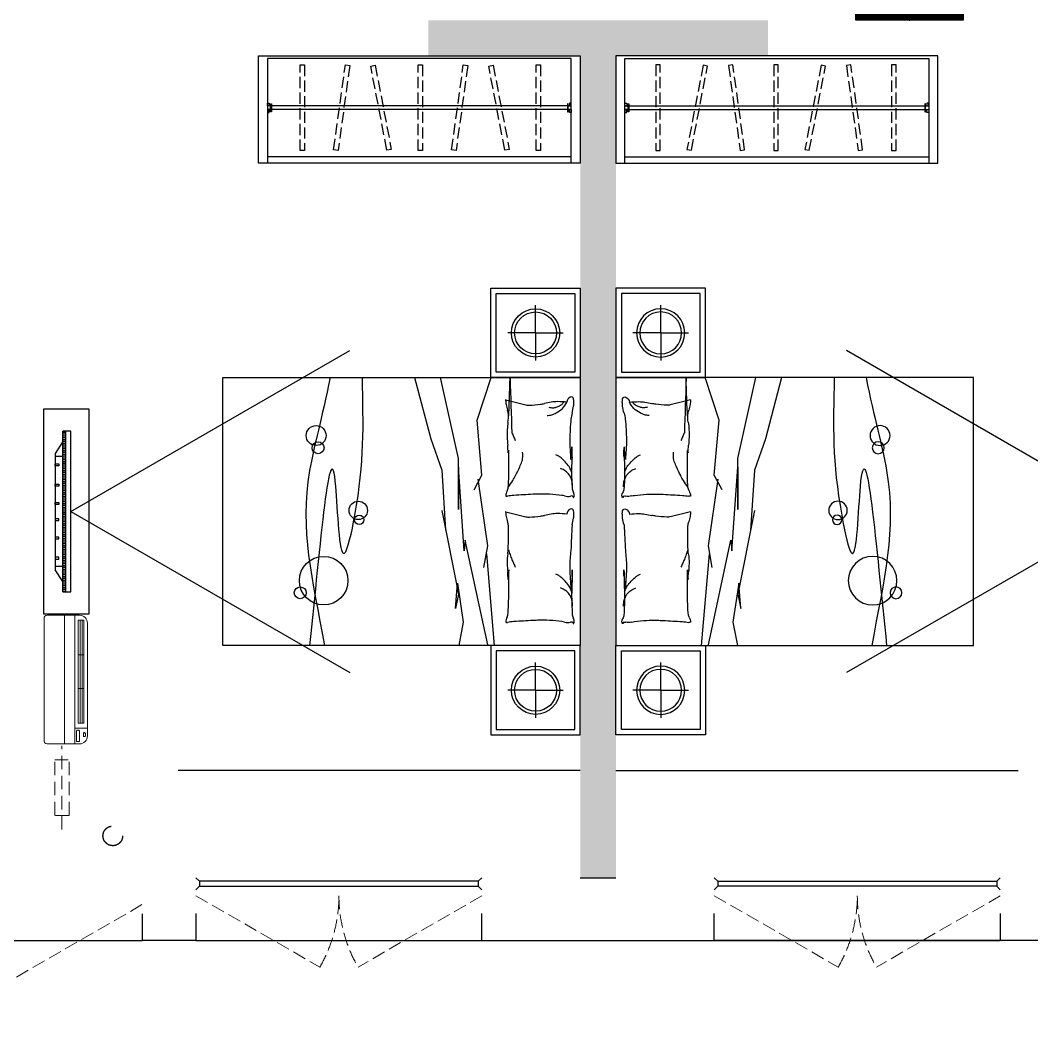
# Model space of a CAD drawing. Extents: x 2803505 to 5851001, y -1372902 to 24339.
# Drawn here: x 3265729 to 3271388, y -948623 to -943023 of the extents above; entities that cross this region are included whole.
import ezdxf

# ---------------------------------------------------------------- set-up
doc = ezdxf.new("R2010")
doc.units = 0
doc.header["$LTSCALE"] = 1000
doc.header["$MEASUREMENT"] = 0
for name, pattern in [('3.5方案汇报，与郭总、侯月琴确定户型_t8$0$高层_t8$0$DASH', [0.35, 0.25, -0.1]), ('DASH', [0.35, 0.25, -0.1]), ('HIDDEN', [0.375, 0.25, -0.125])]:
    doc.linetypes.add(name, pattern=pattern)
doc.layers.get('0').update_dxf_attribs({"linetype": 'CONTINUOUS'})
for name, color, linetype in [('!!电气', 1, 'CONTINUOUS'), ('3-栏杆1', 252, 'CONTINUOUS'), ('3.5方案汇报，与郭总、侯月琴确定户型_t8$0$2020.03.04 -1安徽标准化洋房户型(UA）_t8_t8$0$A-家具-FURN', 251, 'CONTINUOUS'), ('3.5方案汇报，与郭总、侯月琴确定户型_t8$0$2020.03.04 -1安徽标准化洋房户型(UA）_t8_t8$0$fur', 252, 'CONTINUOUS'), ('3.5方案汇报，与郭总、侯月琴确定户型_t8$0$2020.03.04 -1安徽标准化洋房户型(UA）_t8_t8$0$FURN', 252, 'CONTINUOUS'), ('3.5方案汇报，与郭总、侯月琴确定户型_t8$0$2020.03.04 -1安徽标准化洋房户型(UA）_t8_t8$0$看线', 154, 'CONTINUOUS'), ('3.5方案汇报，与郭总、侯月琴确定户型_t8$0$高层_t8$0$LS-家具-LB', 8, 'CONTINUOUS'), ('EQUIP-箱柜', 3, 'CONTINUOUS'), ('LS-家具-LB', 8, 'CONTINUOUS'), ('VPIPE-雨水', 4, 'DASH'), ('保温', 6, 'CONTINUOUS'), ('看线', 185, 'CONTINUOUS')]:
    doc.layers.add(name, color=color, linetype=linetype)
for name, color, linetype, lineweight in [('WINDOW', 146, 'CONTINUOUS', 20), ('平面-空调室内机', 176, 'CONTINUOUS', 9), ('平面-空调预留孔', 252, 'CONTINUOUS', 15)]:
    doc.layers.add(name, color=color, linetype=linetype, lineweight=lineweight)
doc.styles.add('_TCH_LABEL', font='COMPLEX', dxfattribs={"bigfont": 'GBCBIG'})

# ---------------------------------------------------------------- blocks, each defined once
blk = doc.blocks.new('GDFGDGRD')
at = {"layer": '保温', "linetype": 'Continuous', "ltscale": 10}
h = blk.add_hatch(dxfattribs=at)
h.set_pattern_fill('HEX', color=251, scale=10, angle=90, style=0)
h.set_pattern_definition([(90, (-70765.891, -151624.736), (-16.49778, 1e-15), [9.525, -19.05]), (210, (-70765.891, -151624.736), (8.24889, -14.2874966), [9.525, -19.05]), (150, (-70765.891, -151615.211), (-8.24889, -14.2874966), [9.525, -19.05])])
h.paths.add_polyline_path([(434066.6, 368523.7), (434066.6, 368723.7), (432166.6, 368723.7), (432166.6, 368523.7)])
h = blk.add_hatch(dxfattribs=at)
h.set_pattern_fill('HEX', color=251, scale=10, angle=90, style=0)
h.set_pattern_definition([(90, (-70765.891, -152124.736), (-16.49778, 1e-15), [9.525, -19.05]), (210, (-70765.891, -152124.736), (8.24889, -14.2874966), [9.525, -19.05]), (150, (-70765.891, -152115.211), (-8.24889, -14.2874966), [9.525, -19.05])])
h.paths.add_polyline_path([(433016.7, 363923.7), (433216.7, 363923.7), (433216.7, 368523.7), (433016.7, 368523.7)])
at = {"layer": '保温', "color": 251, "linetype": 'ByBlock', "ltscale": 10}
blk.add_line((433016.6, 363923.7), (433216.6, 363923.7), dxfattribs=at)
blk = doc.blocks.new('dongkong')
at = {"layer": '平面-空调预留孔', "color": 8, "linetype": 'HIDDEN', "ltscale": 0.3}
for p, q in [((-603796, 210899.9), (-603796, 210431.5)), ((-603836, 210821), (-603836, 210510.8)), ((-603836, 210821), (-603756, 210821)), ((-603756, 210821), (-603756, 210510.8))]:
    blk.add_line(p, q, dxfattribs=at)
blk.add_lwpolyline([(-603756, 210510.8), (-603836, 210510.8)], dxfattribs=at)
blk = doc.blocks.new('A$C001338C2')
at = {"color": 8}
for p, q in [((845, 303.6), (55, 303.6)), ((109.1, 214.8), (109.1, 303.6)), ((0, 248.6), (0, 22)), ((900, 22), (900, 248.6)), ((22, 0), (878, 0))]:
    blk.add_line(p, q, dxfattribs=at)
at = {"color": 8, "lineweight": 5}
for p, q in [((900, 214.8), (0, 214.8)), ((864.6, 278.7), (144.5, 278.7)), ((144.5, 278.7), (144.5, 265.8)), ((387, 278.7), (144.5, 278.7)), ((144.5, 278.7), (144.5, 252.9)), ((144.5, 265.8), (864.6, 265.8)), ((144.5, 239.9), (144.5, 252.9)), ((144.5, 252.9), (864.6, 252.9)), ((864.6, 239.9), (144.5, 239.9)), ((387, 239.9), (387, 278.7)), ((622, 239.9), (387, 239.9)), ((864.6, 278.7), (622, 278.7)), ((622, 278.7), (622, 239.9)), ((864.6, 252.9), (864.6, 278.7)), ((864.6, 265.8), (864.6, 239.9)), ((900, 143.2), (0, 143.2))]:
    blk.add_line(p, q, dxfattribs=at)
at = {"color": 8}
for points in [[(73.1, 275), (56.8, 275, -0.414214), (51.3, 280.5), (51.3, 283.4, -0.414214), (56.8, 288.9), (73.1, 288.9, -0.414214), (78.6, 283.4), (78.6, 280.5, -0.414214)], [(89.2, 226.4), (22.2, 226.4, -0.414214), (16.7, 231.9), (16.7, 243.1, -0.414214), (22.2, 248.6), (89.2, 248.6, -0.414214), (94.7, 243.1), (94.7, 231.9, -0.414214)]]:
    blk.add_lwpolyline(points, format="xyb", close=True, dxfattribs=at)
for centre, radius, start, end in [((55, 248.6), 55, 90, 180), ((845, 248.6), 55, 360, 90), ((22, 22), 22, 180, 270), ((878, 22), 22, 270, 360)]:
    blk.add_arc(centre, radius, start, end, dxfattribs=at)
blk = doc.blocks.new('ASDFSD')
at = {"layer": '3-栏杆1', "color": 5}
for p, q in [((681762.6, 334937.5), (681742.3, 334955.3)), ((681742.3, 334955.3), (681762.6, 334937.5)), ((683322.1, 334937.5), (683342.3, 334955.3)), ((683342.3, 334955.3), (683322.1, 334937.5)), ((681742.3, 334888.4), (681762.6, 334908.3)), ((683322.1, 334937.5), (681762.6, 334937.5)), ((681762.6, 334937.5), (681762.6, 334908.3)), ((681762.6, 334908.2), (683322.1, 334908.2)), ((683322.1, 334937.5), (683322.1, 334908.3)), ((683322.1, 334908.3), (683342.3, 334888.4)), ((683342.3, 334888.4), (683322.1, 334908.3))]:
    blk.add_line(p, q, dxfattribs=at)
blk = doc.blocks.new('3.5方案汇报，与郭总、侯月琴确定户型_t8$0$2020.03.04 -1安徽标准化洋房户型(UA）_t8_t8$0$A-F-Bed1500-4')
at = {"color": 252}
for p, q in [((-750, 0), (750, 0)), ((-750, -2000), (-750, 0)), ((750, 0), (750, -2000)), ((-617.8, -386.2), (-597.1, -303.6)), ((8.5, -386.2), (29.2, -303.6)), ((-625.3, -416.2), (-617.8, -386.2)), ((1, -416.2), (8.5, -386.2)), ((-511.9, -577.2), (-750, -498.5)), ((750, -478.8), (236.2, -522.2)), ((-203.9, -549.7), (-511.9, -577.2)), ((-121.4, -593.7), (-203.9, -549.7)), ((192.2, -516.7), (-181.9, -571.7)), ((746.3, -516.7), (159.2, -643.1)), ((313.2, -538.7), (192.2, -516.7)), ((219.7, -648.6), (-247.9, -681.6)), ((159.2, -643.1), (219.7, -648.6)), ((399.8, -687.1), (619.8, -654.1)), ((619.8, -654.1), (750, -678.8)), ((-297.4, -681.6), (-750, -781.9)), ((-11.3, -681.6), (-297.4, -681.6)), ((-247.9, -681.6), (-11.3, -681.6)), ((-5.8, -775.1), (461.8, -681.6)), ((542.8, -698.1), (399.8, -687.1)), ((461.8, -681.6), (542.8, -698.1)), ((-407.4, -835.5), (-231.4, -775.1)), ((-231.4, -775.1), (103.3, -753.3)), ((-750, -926.6), (-407.4, -835.5)), ((750, -2000), (-750, -2000))]:
    blk.add_line(p, q, dxfattribs=at)
for points in [[(-221.2, -48.4, 0.027842), (-245, -59.1, 0.048685), (-257.6, -67.1, 0.023666), (-285.5, -91.5, 0.031223), (-304.5, -112.2, 0.046801), (-309.6, -119.9, 0.023191), (-317.6, -136.6)], [(-139.2, -42.8, 0.088153), (-173.8, -46.3, 0.088153), (-205, -61.5, 0.077547), (-226.6, -83.1, 0.077547), (-240.7, -110.3)], [(-135.5, -403.1, 0.016108), (-174.4, -376.8, 0.024599), (-201.2, -361.8, 0.009477), (-250.3, -338.5, 0.015937), (-280.1, -326.1, 0.072521), (-296.4, -322.5, 0.033339), (-332.7, -322.4)], [(-521.7, -401.5, 0.009729), (-744.4, -392.5, 0.002723), (-441.6, -382.4, 0.007971), (-419.8, -373.4, 0.007971), (-398.4, -363.6)], [(213.5, -401.5, 0.009729), (240.8, -392.5, 0.009729), (267.7, -382.4, 0.007971), (289.4, -373.4, 0.007971), (310.9, -363.6)]]:
    blk.add_lwpolyline(points, format="xyb", dxfattribs=at)
for centre, radius in [((-6.3, -1241.9), 51.6), ((46.1, -1236.6), 26.2), ((386.6, -1435.5), 135.8), ((-425.4, -1477.4), 55.7), ((-357.3, -1467), 33.5), ((454.7, -1566.4), 33.1)]:
    blk.add_circle(centre, radius, dxfattribs=at)
for centre, radius, start, end in [((-628.3, -50), 13.1, 101.2724, 206.5805), ((-609.5, -40.6), 34.2, 206.5805, 265.5998), ((-613.2, -125.8), 90.4, 90, 101.2724), ((-613.2, -196.5), 161.1, 81.5628, 90), ((-634.3, -338.6), 304.8, 74.256, 81.5628), ((-485.9, 187.9), 242.2, 254.256, 262.4531), ((-402.1, 1074.8), 1132.9, 264.1433, 270.0013), ((-402.1, 990.8), 1049, 270, 276.0867), ((-335.3, -196.9), 152.4, 92.5386, 100.1899), ((-468.1, -1934), 1890.1, 84.6187, 86.79), ((-329.2, -334), 289.7, 85.1982, 92.5386), ((-231.9, 824.8), 873.2, 265.1982, 269.4243), ((-225.6, 1445.8), 1494.3, 269.4243, 271.9079), ((-203.2, 772.7), 820.8, 271.9079, 275.2592), ((-132.9, 9.1), 53.9, 275.2592, 300.6513), ((-90.7, -62.2), 28.9, 85.6975, 120.6513), ((-90.4, -58.4), 25.1, 68.2117, 85.6975), ((-72.2, -48.6), 15.6, 158.0096, 201.421), ((-82.7, -44.4), 4.28, 78.1069, 158.0096), ((-117.3, -66.3), 32.8, 351.8665, 21.421), ((-81.3, -37.9), 2.32, 258.1069, 19.564), ((-82.4, -38.3), 3.42, 19.564, 68.2117), ((-2.1, -50), 13.1, 101.2724, 206.5805), ((16.8, -40.6), 34.2, 206.5805, 265.5998), ((13, -125.8), 90.4, 90, 101.2724), ((13, -196.5), 161.1, 81.5628, 90), ((-8, -338.6), 304.8, 74.256, 81.5628), ((347.8, 4073.2), 4127.5, 266.206, 268.1915), ((307.2, 624.5), 682.7, 262.4531, 270), ((307.2, 990.8), 1049, 270, 276.0867), ((338.9, -334), 289.7, 85.1982, 92.5386), ((498.7, 6156.8), 6203.8, 268.40567, 269.60458), ((436.3, 824.8), 873.2, 265.1982, 269.4243), ((362.3, 474.1), 529.3, 276.0867, 280.1899), ((530.3, -267.1), 234, 110.8603, 117.2396), ((442.5, 1445.8), 1494.3, 269.4243, 271.9079), ((521.6, -141.7), 99.2, 105.9352, 126.0864), ((443.4, 2582.7), 2630.7, 271.0647, 272.9365), ((521.6, -141.7), 99.2, 85.7841, 105.9352), ((573.2, 9.1), 53.9, 275.2592, 300.6513), ((615.4, -62.2), 28.9, 85.6975, 120.6513), ((615.7, -58.4), 25.1, 68.2117, 85.6975), ((633.9, -48.6), 15.6, 158.0096, 201.421), ((588.9, -66.3), 32.8, 351.8665, 21.421), ((623.5, -44.4), 4.28, 78.1069, 158.0096), ((624.8, -37.9), 2.32, 258.1069, 19.564), ((623.8, -38.3), 3.42, 19.564, 68.2117), ((-123.4, -127.8), 491.8, 173.7676, 180), ((-666.9, -163.1), 89.9, 41.4429, 53.7359), ((-676.3, -199.1), 139.9, 45.0976, 62.7964), ((-639, -138.5), 52.6, 25.3551, 41.4429), ((-676.3, -199.1), 139.9, 27.3988, 45.0976), ((814.4, -224.8), 913.1, 172.3191, 176.6313), ((106.1, -129.3), 198.3, 167.8905, 172.3191), ((-328.3, -36.1), 246, 347.8905, 351.8665), ((502.9, -127.8), 491.8, 173.7676, 180), ((402, -143.2), 49.3, 140.9651, 151.6832), ((538.6, -254), 225.2, 133.8115, 140.9651), ((653.8, -374.1), 391.6, 128.3886, 133.8115), ((458.3, -127.3), 76.8, 117.2396, 128.3886), ((521.6, -141.7), 99.2, 143.8234, 161.5603), ((521.6, -141.7), 99.2, 126.0864, 143.8234), ((1520.6, -224.8), 913.1, 172.3191, 176.6313), ((812.3, -129.3), 198.3, 167.8905, 172.3191), ((377.8, -36.1), 246, 347.8905, 351.8665), ((-411.2, -127.8), 204, 180, 189.6844), ((257.2, -13.7), 882, 189.6844, 192.1984), ((-728, -180.6), 151.1, 21.8149, 25.3551), ((-778.6, -200.9), 205.6, 18.7799, 21.8149), ((-637.1, -152.8), 56.2, 0, 18.7799), ((-672.5, -152.8), 91.5, 345.3149, 0), ((-676.3, -199.1), 139.9, 16.515, 27.3988), ((-676.3, -199.1), 139.9, 5.6311, 16.515), ((215.1, -127.8), 204, 180, 189.6844), ((883.5, -13.7), 882, 189.6844, 192.1984), ((534.8, -214.8), 200.2, 151.6832, 156.9972), ((-914.9, -267.1), 317.1, 8.0051, 12.1984), ((-1253.2, -314.6), 658.8, 2.6649, 8.0051), ((580.5, -211.1), 678.7, 176.6313, 181.6331), ((-288.6, -267.1), 317.1, 8.0051, 12.1984), ((-627, -314.6), 658.8, 2.6649, 8.0051), ((1286.7, -211.1), 678.7, 176.6313, 181.6331), ((1266.7, -191.5), 1365.2, 181.6331, 183.055), ((13519.6, 462.4), 13635.6, 183.05496, 183.50486), ((1972.9, -191.5), 1365.2, 181.6331, 183.055), ((14225.8, 462.4), 13635.6, 183.05496, 183.50486), ((-662.8, -287.2), 67.7, 345.9548, 2.6649), ((-36.5, -287.2), 67.7, 345.9548, 2.6649), ((230.2, -351.5), 321.2, 183.5049, 189.9984), ((936.3, -351.5), 321.2, 183.5049, 189.9984), ((-624.4, -416.4), 0.917, 165.9551, 274.0829), ((-643.6, -147.3), 270.8, 274.0829, 279.4841), ((-636.8, -187.8), 229.7, 279.4841, 287.3864), ((-532.4, -521.2), 119.7, 96.4341, 107.3864), ((-529.5, -547.2), 145.9, 78.4414, 96.4341), ((-433.2, 75.2), 484.2, 262.0392, 271.8979), ((-484.5, 994.5), 1404.8, 272.7491, 274.6176), ((-273.5, -1618.3), 1216.5, 92.6096, 94.6176), ((-244.8, -6117.7), 5718.5, 89.7135, 90.9704), ((-321, -340.7), 62.9, 250.7863, 262.776), ((-222.1, -1563.3), 1164, 86.426, 89.7135), ((-158.6, -547.2), 145.9, 77.131, 86.426), ((-136.2, -449.1), 45.3, 62.7159, 77.131), ((-80.3, -340.6), 76.7, 242.7159, 253.7788), ((-77.3, -330.3), 87.5, 253.7788, 262.8796), ((-87.9, -415.8), 1.32, 262.8796, 343.3022), ((-105.2, -410.6), 19.3, 343.3022, 9.9984), ((1.9, -416.4), 0.917, 165.9551, 274.0829), ((-17.3, -147.3), 270.8, 274.0829, 279.4841), ((-10.6, -187.8), 229.7, 279.4841, 287.3864), ((93.9, -521.2), 119.7, 96.4341, 107.3864), ((135.8, -2065.3), 1664, 86.5821, 91.9051), ((281, -178.9), 230.1, 258.4414, 272.7491), ((224.7, 994.5), 1404.8, 272.7491, 274.6176), ((423.3, -6117.7), 5718.5, 89.7135, 90.9704), ((412.3, 653.9), 1057.4, 265.3453, 268.2684), ((435.7, -1618.3), 1216.5, 92.6096, 94.6176), ((446.1, -1563.3), 1164, 86.426, 89.7135), ((495.2, -1386.3), 985.1, 85.0595, 88.6357), ((570, -449.1), 45.3, 62.7159, 77.131), ((625.9, -340.6), 76.7, 242.7159, 253.7788), ((628.9, -330.3), 87.5, 253.7788, 262.8796), ((618.2, -415.8), 1.32, 262.8796, 343.3022), ((601, -410.6), 19.3, 343.3022, 9.9984)]:
    blk.add_arc(centre, radius, start, end, dxfattribs=at)
for points, knots in [([(-750, -1220.9), (-476.8, -1214.8), (-219.5, -1206.6), (406.7, -1343.6), (-750, -1378.3), (203.9, -1456.5), (750, -1514.1)], [0, 0, 0, 0, 692.785923, 915.160849, 1290.08623, 2337.669759, 2337.669759, 2337.669759, 2337.669759]), ([(-750, -1398.9), (-520.4, -1444.7), (-9, -1599.5), (374.4, -1500.2), (750, -1430.3)], [0, 0, 0, 0, 470.099243, 1589.098475, 1589.098475, 1589.098475, 1589.098475])]:
    blk.add_open_spline(points, degree=3, knots=knots, dxfattribs=at)
blk = doc.blocks.new('3.5方案汇报，与郭总、侯月琴确定户型_t8$0$2020.03.04 -1安徽标准化洋房户型(UA）_t8_t8$0$VCBCXVBCXVBV')
at = {"color": 252}
for p, q in [((212022, 120965.5), (212022, 121120.5)), ((212022, 120965.5), (211867, 120965.5)), ((212022, 120965.5), (212022, 120810.5)), ((212022, 120965.5), (212177, 120965.5)), ((212022, 118965.5), (212022, 119120.5)), ((212022, 118965.5), (211867, 118965.5)), ((212022, 118965.5), (212022, 118810.5)), ((212022, 118965.5), (212177, 118965.5))]:
    blk.add_line(p, q, dxfattribs=at)
for points in [[(211772, 120715.5), (211772, 121215.5), (212272, 121215.5), (212272, 120715.5)], [(211802, 120745.5), (211802, 121185.5), (212242, 121185.5), (212242, 120745.5)], [(211772, 119215.5), (211772, 118715.5), (212272, 118715.5), (212272, 119215.5)], [(211802, 119185.5), (211802, 118745.5), (212242, 118745.5), (212242, 119185.5)]]:
    blk.add_lwpolyline(points, close=True, dxfattribs=at)
for centre, radius in [((212022, 120965.5), 135), ((212022, 120965.5), 117), ((212022, 118965.5), 135), ((212022, 118965.5), 117)]:
    blk.add_circle(centre, radius, dxfattribs=at)
at = {"layer": '3.5方案汇报，与郭总、侯月琴确定户型_t8$0$2020.03.04 -1安徽标准化洋房户型(UA）_t8_t8$0$A-家具-FURN', "color": 252, "rotation": 270}
blk.add_blockref('3.5方案汇报，与郭总、侯月琴确定户型_t8$0$2020.03.04 -1安徽标准化洋房户型(UA）_t8_t8$0$A-F-Bed1500-4', (212272, 119965.5), dxfattribs=at)
blk = doc.blocks.new('3.5方案汇报，与郭总、侯月琴确定户型_t8$0$2020.03.04 -1安徽标准化洋房户型(UA）_t8_t8$0$sdfgsdfgsdfg')
at = {"layer": '3.5方案汇报，与郭总、侯月琴确定户型_t8$0$2020.03.04 -1安徽标准化洋房户型(UA）_t8_t8$0$FURN'}
h = blk.add_hatch(dxfattribs=at)
h.set_pattern_fill('ANSI31', color=256, scale=100, angle=225, style=0)
h.set_pattern_definition([(360, (-130272.125, -44238.089), (4e-15, 9.152), [])])
h.paths.add_polyline_path([(-68957.8, -54984.3), (-68957.8, -54178.9), (-68972, -54178.9), (-68972, -54984.3)])
for p, q in [((-68997.5, -54581.6), (-70393.9, -53775.4)), ((-68957.8, -54178.9), (-68997.5, -54178.9)), ((-68997.5, -54178.9), (-68997.5, -54984.3)), ((-68972, -54178.9), (-68972, -54984.3)), ((-68957.8, -54178.9), (-68957.8, -54984.3)), ((-68957.8, -54230.8), (-68920, -54290.5)), ((-68957.8, -54306.5), (-68920, -54306.5)), ((-68920, -54872.7), (-68920, -54290.5)), ((-68937.6, -54343.1), (-68937.6, -54352.6)), ((-68920, -54343.1), (-68937.6, -54343.1)), ((-68937.6, -54352.6), (-68920, -54352.6)), ((-68920, -54352.6), (-68920, -54343.1)), ((-68937.6, -54444.2), (-68937.6, -54453.8)), ((-68920, -54444.2), (-68937.6, -54444.2)), ((-68937.6, -54453.8), (-68920, -54453.8)), ((-68920, -54453.8), (-68920, -54444.2)), ((-68937.6, -54536.4), (-68937.6, -54546)), ((-68920, -54536.4), (-68937.6, -54536.4)), ((-68920, -54546), (-68920, -54536.4)), ((-68997.5, -54581.6), (-70393.9, -55387.8)), ((-68937.6, -54546), (-68920, -54546)), ((-68937.6, -54626.8), (-68937.6, -54617.2)), ((-68937.6, -54617.2), (-68920, -54617.2)), ((-68920, -54626.8), (-68937.6, -54626.8)), ((-68920, -54617.2), (-68920, -54626.8)), ((-68937.6, -54719), (-68937.6, -54709.4)), ((-68937.6, -54709.4), (-68920, -54709.4)), ((-68920, -54719), (-68937.6, -54719)), ((-68920, -54709.4), (-68920, -54719)), ((-68937.6, -54820.1), (-68937.6, -54810.6)), ((-68937.6, -54810.6), (-68920, -54810.6)), ((-68920, -54820.1), (-68937.6, -54820.1)), ((-68920, -54810.6), (-68920, -54820.1)), ((-68957.8, -54856.7), (-68920, -54856.7)), ((-68957.8, -54932.4), (-68920, -54872.7)), ((-68997.5, -54984.3), (-68957.8, -54984.3))]:
    blk.add_line(p, q, dxfattribs=at)
blk = doc.blocks.new('*U469')
at = {"layer": '3.5方案汇报，与郭总、侯月琴确定户型_t8$0$高层_t8$0$LS-家具-LB'}
for p, q in [((50, -280), (50, -263.4)), ((50, -263.4), (60.2, -263.4)), ((67.8, -280), (50, -280)), ((50, -280), (67.8, -280)), ((60.2, -280), (50, -280)), ((60.2, -263.4), (60.2, -280)), ((67.8, -313.4), (67.8, -267.1)), ((67.8, -267.1), (72.2, -267.1)), ((72.1, -280), (1727.8, -280)), ((72.2, -267.1), (72.2, -313.4)), ((1727.8, -267.1), (1727.8, -313.4)), ((1732.2, -267.1), (1727.8, -267.1)), ((1732.2, -313.4), (1732.2, -267.1)), ((1732.2, -280), (1750, -280)), ((1739.8, -263.4), (1739.8, -280)), ((1750, -263.4), (1739.8, -263.4)), ((1739.8, -280), (1750, -280)), ((1750, -280), (1750, -263.4)), ((67.8, -300.5), (50, -300.5)), ((50, -300.5), (67.8, -300.5)), ((50, -300.5), (50, -317.1)), ((60.2, -300.5), (50, -300.5)), ((50, -317.1), (60.2, -317.1)), ((60.2, -317.1), (60.2, -300.5)), ((72.2, -313.4), (67.8, -313.4)), ((72.1, -300.5), (1727.8, -300.5)), ((1727.8, -313.4), (1732.2, -313.4)), ((1732.2, -300.5), (1750, -300.5)), ((1739.8, -300.5), (1750, -300.5)), ((1739.8, -317.1), (1739.8, -300.5)), ((1750, -317.1), (1739.8, -317.1)), ((1750, -300.5), (1750, -317.1)), ((50, -565), (1750, -565)), ((50, -600), (1750, -600))]:
    blk.add_line(p, q, dxfattribs=at)
blk.add_lwpolyline([(50, -600), (50, -15), (1750, -15), (1750, -600), (1800, -600), (1800, 0), (0, 0), (0, -600), (50, -600)], dxfattribs=at)
at = {"layer": '3.5方案汇报，与郭总、侯月琴确定户型_t8$0$高层_t8$0$LS-家具-LB', "color": 251, "linetype": '3.5方案汇报，与郭总、侯月琴确定户型_t8$0$高层_t8$0$DASH', "ltscale": 0.25}
for points in [[(222.1, -50), (222.1, -530), (247.1, -530), (247.1, -50)], [(487.6, -52), (397, -523.3), (421.5, -528), (512.2, -56.7)], [(629.3, -54), (695, -529.5), (719.7, -526), (654.1, -50.5)], [(882.1, -50), (882.1, -530), (907.1, -530), (907.1, -50)], [(1147.6, -52), (1057, -523.3), (1081.5, -528), (1172.2, -56.7)], [(1289.3, -54), (1355, -529.5), (1379.7, -526), (1314.1, -50.5)], [(1542.1, -50), (1542.1, -530), (1567.1, -530), (1567.1, -50)]]:
    blk.add_lwpolyline(points, close=True, dxfattribs=at)
blk = doc.blocks.new('A$C1C403CBE')
at = {"color": 252, "const_width": 8}
for points in [[(9950, -100), (9950, -250), (10250, -250), (10250, -100)], [(15050, -100), (15050, -250), (14750, -250), (14750, -100)]]:
    blk.add_lwpolyline(points, dxfattribs=at)
at = {"layer": '3.5方案汇报，与郭总、侯月琴确定户型_t8$0$2020.03.04 -1安徽标准化洋房户型(UA）_t8_t8$0$FURN', "ltscale": 0.3}
blk.add_lwpolyline([(9650, 1575), (9400, 1575), (9400, 2725), (9650, 2725)], close=True, dxfattribs=at)
at = {"layer": '3.5方案汇报，与郭总、侯月琴确定户型_t8$0$2020.03.04 -1安徽标准化洋房户型(UA）_t8_t8$0$看线', "color": 252, "ltscale": 10}
for p, q in [((12400, 700), (10150, 700)), ((12600, 700), (14850, 700))]:
    blk.add_line(p, q, dxfattribs=at)
at = {"layer": 'VPIPE-雨水', "color": 252}
blk.add_circle((9785, 335), 55, dxfattribs=at)
at = {"layer": 'WINDOW', "color": 252, "linetype": 'DASH', "ltscale": 0.3}
for points in [[(9948.1, -50), (8822.2, -700, -0.131652), (8648.1, -50)], [(10250, 0), (10942.8, -400, 0.131652), (11050, 0)], [(11850, 0), (11157.2, -400, -0.131652), (11050, 0)], [(13150, 0), (13842.8, -400, 0.131652), (13950, 0)], [(14750, 0), (14057.2, -400, -0.131652), (13950, 0)]]:
    blk.add_lwpolyline(points, format="xyb", dxfattribs=at)
at = {"layer": '看线', "color": 252, "ltscale": 0.5}
for points in [[(10250, -100), (10250, -250), (11850, -250), (11850, -100)], [(14750, -100), (14750, -250), (13150, -250), (13150, -100)], [(8650, -250), (9950, -250)], [(10250, -250), (14750, -250)]]:
    blk.add_lwpolyline(points, dxfattribs=at)
at = {"color": 252}
for name, p in [('GDFGDGRD', (-420616.6, -363823.7)), ('ASDFSD', (-671492.3, -334855.3))]:
    blk.add_blockref(name, p, dxfattribs=at)
at = {"color": 252, "xscale": -1}
blk.add_blockref('ASDFSD', (696492.3, -334855.3), dxfattribs=at)
at = {"layer": '3.5方案汇报，与郭总、侯月琴确定户型_t8$0$2020.03.04 -1安徽标准化洋房户型(UA）_t8_t8$0$fur'}
blk.add_blockref('3.5方案汇报，与郭总、侯月琴确定户型_t8$0$2020.03.04 -1安徽标准化洋房户型(UA）_t8_t8$0$VCBCXVBCXVBV', (-199872, -117815.5), dxfattribs=at)
at = {"layer": '3.5方案汇报，与郭总、侯月琴确定户型_t8$0$2020.03.04 -1安徽标准化洋房户型(UA）_t8_t8$0$fur', "xscale": -1}
blk.add_blockref('3.5方案汇报，与郭总、侯月琴确定户型_t8$0$2020.03.04 -1安徽标准化洋房户型(UA）_t8_t8$0$VCBCXVBCXVBV', (224872, -117815.5), dxfattribs=at)
at = {"layer": '3.5方案汇报，与郭总、侯月琴确定户型_t8$0$2020.03.04 -1安徽标准化洋房户型(UA）_t8_t8$0$fur', "yscale": 1.1175, "zscale": 1.1175, "rotation": 180}
for p, xscale in [((-67554.7, -58844.9), 1.1175), ((92554.7, -58844.9), -1.1175)]:
    blk.add_blockref('3.5方案汇报，与郭总、侯月琴确定户型_t8$0$2020.03.04 -1安徽标准化洋房户型(UA）_t8_t8$0$sdfgsdfgsdfg', p, dxfattribs=dict(at, xscale=xscale))
at = {"layer": 'LS-家具-LB', "xscale": -1}
blk.add_blockref('*U469', (12400, 4700), dxfattribs=at)
at = {"layer": 'LS-家具-LB'}
blk.add_blockref('*U469', (12600, 4700), dxfattribs=at)
at = {"layer": '平面-空调室内机', "color": 252, "ltscale": 0.3, "rotation": 180}
blk.add_blockref('dongkong', (-594295.9, 211270.8), dxfattribs=at)
at = {"layer": '平面-空调预留孔', "color": 252, "xscale": -0.800000000046565, "yscale": 0.800000000046565, "zscale": 0.800000000046565, "rotation": 269.9999997665698}
blk.add_blockref('A$C001338C2', (9400.2, 850), dxfattribs=at)
blk = doc.blocks.new('*X8')
at = {"color": 0}
for p, q in [((-250, 32.8), (-82.8, 200)), ((-250, 68.2), (-118.2, 200)), ((-250, 103.6), (-153.6, 200)), ((-250, 138.9), (-188.9, 200)), ((-250, 174.3), (-224.3, 200)), ((-247.5, 0), (-47.5, 200)), ((-212.1, 0), (-12.1, 200)), ((-176.8, 0), (23.2, 200)), ((-141.4, 0), (58.6, 200)), ((-106.1, 0), (93.9, 200)), ((-70.7, 0), (129.3, 200)), ((-35.4, 0), (164.6, 200)), ((0, 0), (200, 200)), ((35.4, 0), (235.4, 200)), ((70.7, 0), (250, 179.3)), ((106.1, 0), (250, 143.9)), ((141.4, 0), (250, 108.6)), ((176.8, 0), (250, 73.2)), ((212.1, 0), (250, 37.9)), ((247.5, 0), (250, 2.5))]:
    blk.add_line(p, q, dxfattribs=at)
blk = doc.blocks.new('$equip$00001421')
for p, q in [((0.75, 0.6), (-0.75, 0.6)), ((-0.75, 0.6), (-0.75, 0)), ((0.75, 0), (0.75, 0.6)), ((-0.75, 0), (0.75, 0))]:
    blk.add_line(p, q)
at = {"const_width": 0.6}
blk.add_lwpolyline([(-0.75, 0.3), (0.75, 0.3)], dxfattribs=at)
for p in [(0, 0.6), (-0.75, 0.3), (0.75, 0.3), (0, 0)]:
    blk.add_point(p)
at = {"xscale": 0.00300000000061118, "yscale": 0.00300000000061118, "zscale": 0.00300000000061118}
blk.add_blockref('*X8', (0, 0), dxfattribs=at)
at = {"style": '_TCH_LABEL', "flags": 9}
blk.add_attdef('A', (0, 0), '', height=0.00002, dxfattribs=at)

msp = doc.modelspace()

# ---------------------------------------------------------------- block references
at = {"layer": '!!电气'}
msp.add_blockref('A$C1C403CBE', (3256462.1, -947922.9), dxfattribs=at)
at = {"layer": 'EQUIP-箱柜', "color": 2, "xscale": -399.9999999999999, "yscale": 400, "zscale": 400, "rotation": 359.9998326478016}
msp.add_blockref('$equip$00001421', (3270704.5, -943022.9), dxfattribs=at)

doc.saveas('drawing.dxf')
